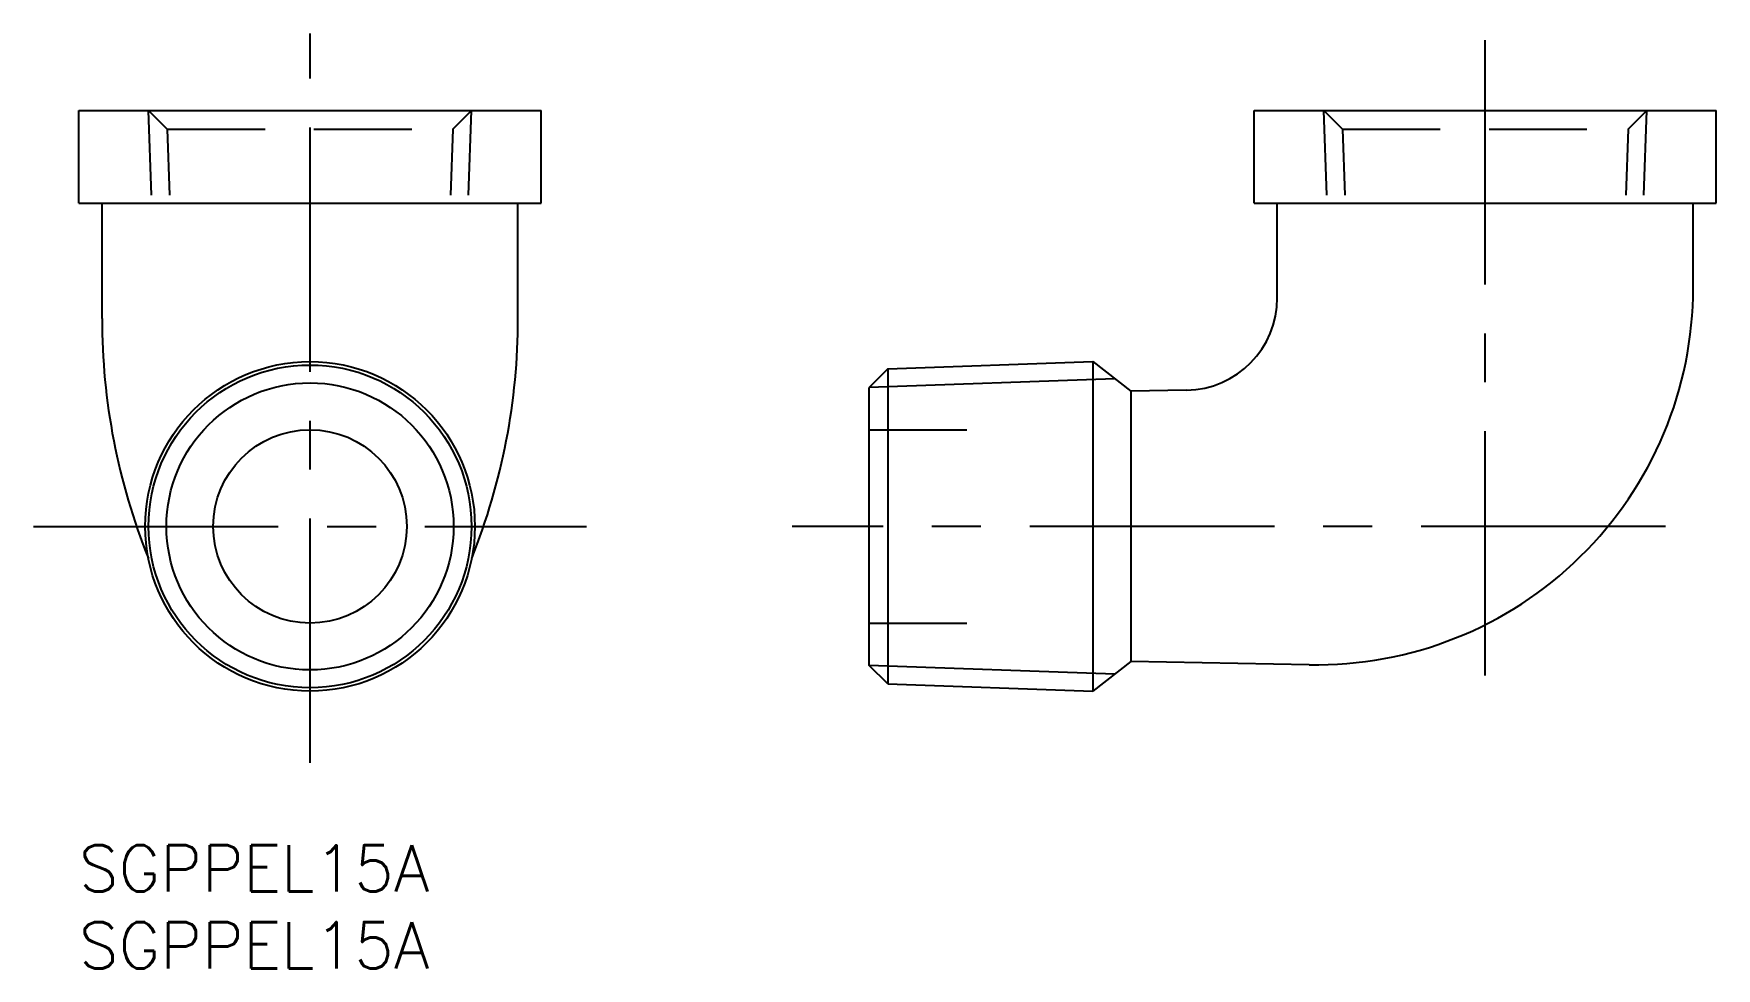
# Model space of a CAD drawing. Extents: x -3 to 106, y -8 to 53.
import ezdxf

# ---------------------------------------------------------------- set-up
doc = ezdxf.new("R2010")
doc.units = 0
doc.header["$LTSCALE"] = 0.5
doc.linetypes.add('CENTER', pattern=[50.8, 31.75, -6.35, 6.35, -6.35])
doc.linetypes.add('DASHED', pattern=[19.05, 12.7, -6.35])
doc.layers.get('0').update_dxf_attribs({"linetype": 'CONTINUOUS'})
for name, color, linetype in [('MSM_CENTER', 1, 'CENTER'), ('MSM_CONTINUOUS', 7, 'CONTINUOUS'), ('MSM_DASHED', 4, 'DASHED'), ('MSM_NARROW', 5, 'CONTINUOUS'), ('MSM_PART_NUMBER', 7, 'CONTINUOUS')]:
    doc.layers.add(name, color=color, linetype=linetype)
doc.styles.get("Standard").update_dxf_attribs({"font": 'txt.shx', "height": 3, "bigfont": 'bigfont.shx'})

# ---------------------------------------------------------------- blocks, each defined once
blk = doc.blocks.new('*U7')
at = {"layer": 'MSM_PART_NUMBER'}
blk.add_text('SGPPEL15A', height=3, dxfattribs=at).set_placement((0, -3))
blk = doc.blocks.new('*U8')
at = {"layer": 'MSM_PART_NUMBER'}
blk.add_text('SGPPEL15A', height=3, dxfattribs=at).set_placement((0, -8))

msp = doc.modelspace()

# ---------------------------------------------------------------- linework, layer by layer
for p, q in [((0, 47.7), (30, 47.7)), ((0, 41.7), (0, 47.7)), ((30, 41.7), (30, 47.7)), ((76.29, 47.7), (106.29, 47.7)), ((76.29, 41.7), (76.29, 47.7)), ((106.29, 41.7), (106.29, 47.7)), ((0, 41.7), (30, 41.7)), ((1.5, 34.2), (1.5, 41.7)), ((28.5, 34.2), (28.5, 41.7)), ((76.29, 41.7), (106.29, 41.7)), ((77.79, 35.54), (77.79, 41.7)), ((104.79, 36.21), (104.79, 41.7)), ((71.9, 29.54), (68.29, 29.48)), ((79.86, 11.72), (68.29, 11.92))]:
    msp.add_line(p, q)
for radius in [10.7, 6.28]:
    msp.add_circle((15, 20.7), radius)
for centre, radius, start, end in [((80.29, 36.21), 24.5, 269, 0), ((71.79, 35.54), 6, 271, 0), ((43.4, 34.2), 41.9, 180, 201.8274), ((-13.4, 34.2), 41.9, 338.1726, 0)]:
    msp.add_arc(centre, radius, start, end)
at = {"layer": 'MSM_CENTER'}
for p, q in [((15, 5.34), (15, 52.7)), ((91.29, 11.01), (91.29, 52.7)), ((-2.94, 20.7), (32.94, 20.7)), ((103, 20.7), (46.29, 20.7))]:
    msp.add_line(p, q, dxfattribs=at)
at = {"layer": 'MSM_CONTINUOUS'}
for p, q in [((52.5, 30.93), (51.29, 29.73)), ((52.5, 30.93), (65.82, 31.4)), ((52.5, 30.93), (52.5, 10.47)), ((65.82, 31.4), (65.82, 10)), ((65.82, 31.4), (68.29, 29.48)), ((51.29, 11.67), (51.29, 29.73)), ((68.29, 29.48), (68.29, 11.92)), ((52.5, 10.47), (51.29, 11.67)), ((68.29, 11.92), (65.82, 10)), ((52.5, 10.47), (65.82, 10))]:
    msp.add_line(p, q, dxfattribs=at)
msp.add_circle((15, 20.7), 10.48, dxfattribs=at)
at = {"layer": 'MSM_DASHED'}
for p, q in [((5.73, 46.5), (4.52, 47.7)), ((4.71, 42.2), (4.52, 47.7)), ((24.27, 46.5), (25.48, 47.7)), ((25.29, 42.2), (25.48, 47.7)), ((81.01, 42.2), (80.81, 47.7)), ((82.02, 46.5), (80.81, 47.7)), ((100.57, 46.5), (101.77, 47.7)), ((101.58, 42.2), (101.77, 47.7)), ((5.73, 46.5), (24.27, 46.5)), ((5.73, 46.5), (5.88, 42.2)), ((24.27, 46.5), (24.12, 42.2)), ((82.02, 46.5), (82.17, 42.2)), ((82.02, 46.5), (100.57, 46.5)), ((100.57, 46.5), (100.42, 42.2)), ((51.29, 26.98), (59.79, 26.98)), ((51.29, 14.42), (59.79, 14.42))]:
    msp.add_line(p, q, dxfattribs=at)
at = {"layer": 'MSM_NARROW'}
for p, q in [((67.25, 30.29), (51.29, 29.73)), ((67.25, 11.11), (51.29, 11.67))]:
    msp.add_line(p, q, dxfattribs=at)
msp.add_circle((15, 20.7), 9.32, dxfattribs=at)

# ---------------------------------------------------------------- block references
at = {"layer": 'MSM_CONTINUOUS'}
for name in ['*U7', '*U8']:
    msp.add_blockref(name, (0, 0), dxfattribs=at)

doc.saveas('drawing.dxf')
